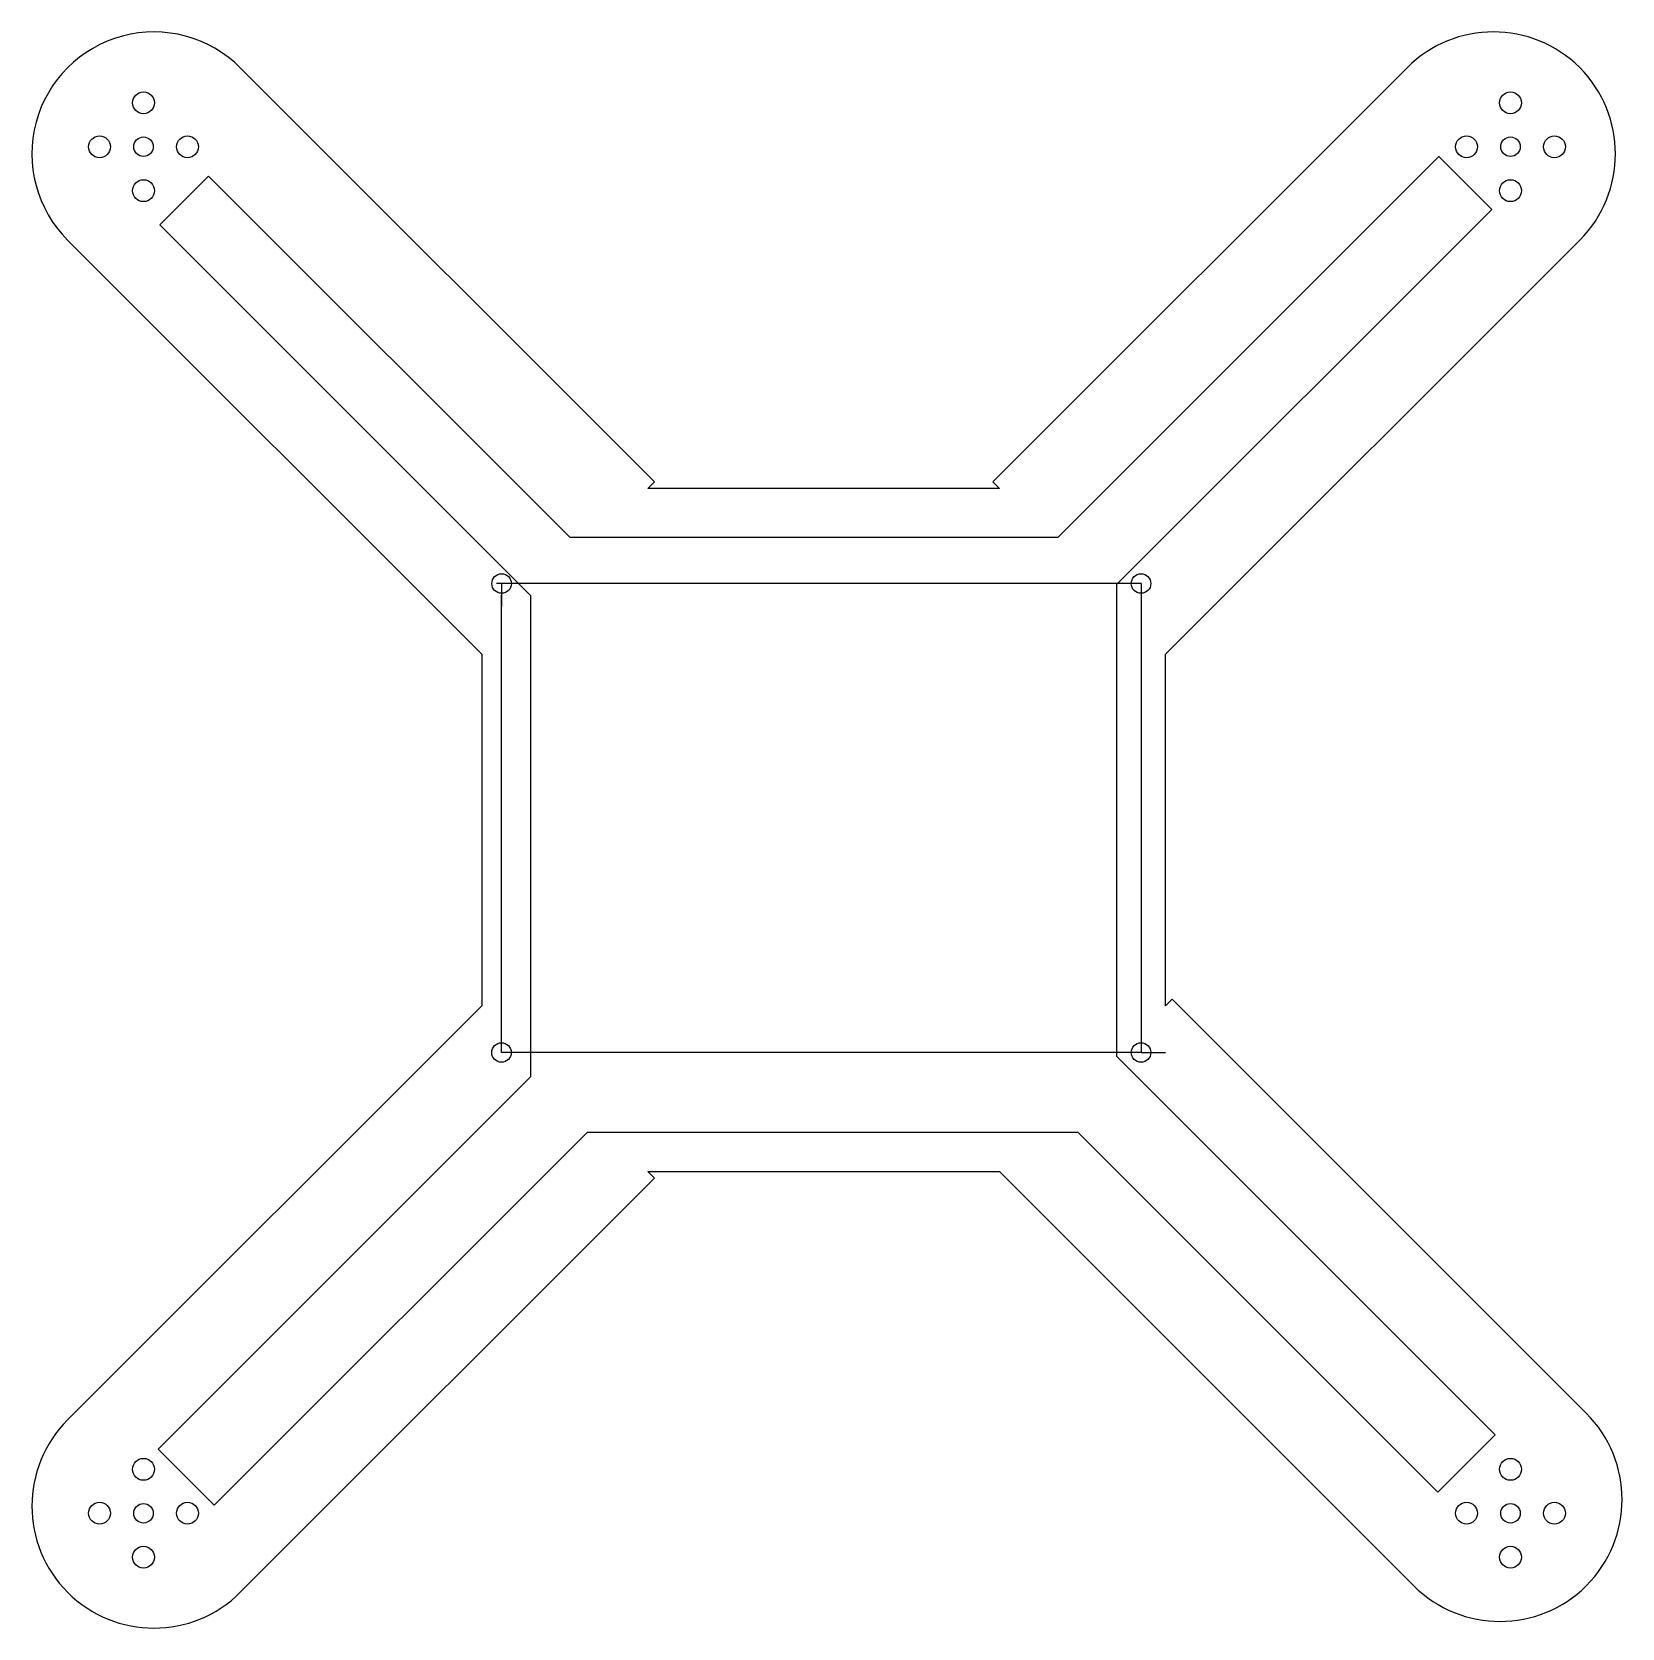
# Model space of a CAD drawing. Header units: millimetres. Extents: x -51 to 112, y -112 to 52.
import ezdxf

# ---------------------------------------------------------------- set-up
doc = ezdxf.new("R2010")
doc.units = ezdxf.units.MM
doc.layers.get('0').update_dxf_attribs({"linetype": 'CONTINUOUS'})

msp = doc.modelspace()

# ---------------------------------------------------------------- linework, layer by layer
for p, q in [((-2.99, -4.75), (-3.5, -4.75)), ((-2.99, -4.75), (-3.01, -7.11)), ((62.5, -4.75), (-2.99, -4.75)), ((62.5, -4.75), (62.5, -52.8)), ((-3, -52.8), (-3, -5.93)), ((62.5, -52.8), (-3, -52.8)), ((62.5, -52.8), (65, -52.8))]:
    msp.add_line(p, q)
msp.add_lwpolyline([(48, 5), (12, 5), (12.68, 5.68), (-29.75, 48.1, 1), (-47.43, 30.43), (-5, -12), (-5, -48), (-47.43, -90.43, 1), (-29.75, -108.1), (12.68, -65.68), (12, -65), (48, -65), (90.43, -107.43, 1), (108.1, -89.75), (65.68, -47.32), (65, -48), (65, -12), (107.43, 30.43, 1), (89.75, 48.1), (47.32, 5.68)], format="xyb", close=True)
msp.add_lwpolyline([(98.43, 33.57), (60, -4.85), (60, -53.18), (98.78, -91.97), (92.91, -97.84), (56.07, -61), (5.76, -61), (-32.42, -99.18), (-38.17, -93.42), (0, -55.25), (0, -6), (-38, 32), (-33, 37), (4, 0), (54, 0), (93, 39)], close=True)
for centre, radius in [((-39.66, 44.5), 1.12), ((100.34, 44.5), 1.12), ((-44.16, 40), 1.12), ((-39.66, 40), 1), ((-35.16, 40), 1.12), ((95.84, 40), 1.12), ((100.34, 40), 1), ((104.84, 40), 1.12), ((-39.66, 35.5), 1.12), ((100.34, 35.5), 1.12), ((-2.99, -4.75), 1), ((62.5, -4.75), 1), ((-3, -52.8), 1), ((62.5, -52.8), 1), ((-39.66, -95.5), 1.12), ((100.34, -95.5), 1.12), ((-44.16, -100), 1.12), ((-39.66, -100), 1), ((-35.16, -100), 1.12), ((95.84, -100), 1.12), ((100.34, -100), 1), ((104.84, -100), 1.12), ((-39.66, -104.5), 1.12), ((100.34, -104.5), 1.12)]:
    msp.add_circle(centre, radius)

doc.saveas('drawing.dxf')
